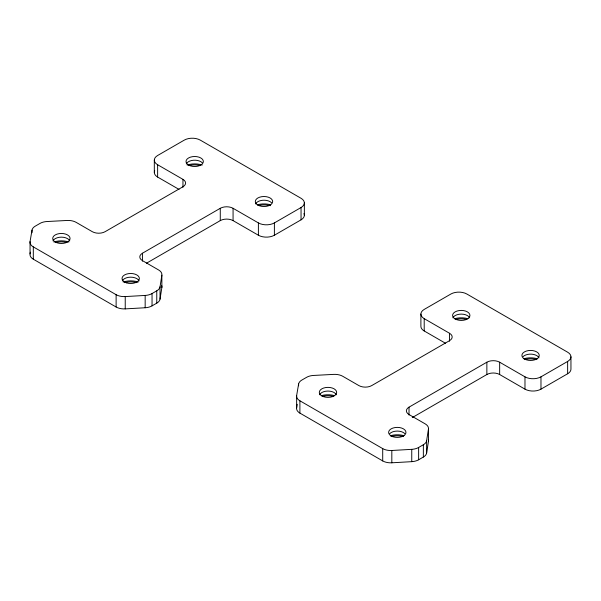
<?xml version="1.0" encoding="UTF-8"?>
<svg xmlns="http://www.w3.org/2000/svg" width="601" height="601" viewBox="0 0 601 601"><rect width="100%" height="100%" fill="white"/><g stroke="black" fill="none" stroke-linecap="round" stroke-linejoin="round"><path stroke-width="0.9" d="M157.627 164.742L182.952 179.361A9.045 5.221 0 0 1 182.952 186.753L105.107 231.693A9.045 5.221 0 0 1 92.314 231.693L76.147 222.355A11.314 6.528 0 0 0 67.124 220.469L46.976 221.529A11.314 6.528 0 0 0 39.997 223.414L35.286 226.141A11.314 6.528 0 0 0 32.026 230.115L30.05 241.617L30.05 253.93A11.314 6.528 0 0 0 33.31 259.196L116.121 307.006A11.314 6.528 0 0 0 125.233 308.884L145.164 307.75A11.314 6.528 0 0 0 152.045 305.864L156.763 303.144A11.314 6.528 0 0 0 160.031 299.118L160.031 286.805L161.864 275.168A11.314 6.528 0 0 0 158.596 269.962L142.429 260.624A9.045 5.221 0 0 1 142.429 253.239L220.274 208.299A9.045 5.221 0 0 1 233.068 208.299L258.392 222.918A11.314 6.528 0 0 0 274.387 222.918L301.048 207.525A11.314 6.528 0 0 0 301.048 198.292L200.276 140.116A11.314 6.528 0 0 0 184.282 140.116L157.627 155.501A11.314 6.528 0 0 0 157.627 164.742L157.627 177.055L178.993 189.39M160.031 299.118L161.864 287.481L161.864 275.168M424.208 318.65L449.54 333.277A9.045 5.221 0 0 1 449.54 340.662L371.696 385.602A9.045 5.221 0 0 1 358.902 385.602L342.735 376.271A11.314 6.528 0 0 0 333.713 374.385L313.564 375.445A11.314 6.528 0 0 0 306.585 377.33L301.867 380.05A11.314 6.528 0 0 0 298.614 384.024L296.639 395.533L296.639 407.846A11.314 6.528 0 0 0 299.899 413.105L382.709 460.922A11.314 6.528 0 0 0 391.822 462.8L411.753 461.658A11.314 6.528 0 0 0 418.634 459.78L423.352 457.053A11.314 6.528 0 0 0 426.62 453.026L426.62 440.713L428.453 429.084A11.314 6.528 0 0 0 425.185 423.87L409.018 414.54A9.045 5.221 0 0 1 409.018 407.155L486.863 362.208A9.045 5.221 0 0 1 499.656 362.208L524.981 376.835A11.314 6.528 0 0 0 540.975 376.835L567.637 361.441A11.314 6.528 0 0 0 567.637 352.201L466.864 294.024A11.314 6.528 0 0 0 450.87 294.024L424.208 309.417A11.314 6.528 0 0 0 424.208 318.65L424.208 330.963L445.581 343.306M426.62 453.026L428.453 441.397L428.453 429.084M30.05 253.93L30.35 252.165M296.639 407.846L297.247 404.308M146.486 263.208L220.274 220.612A9.045 5.221 0 0 1 233.068 220.612L258.392 235.231A11.314 6.528 0 0 0 274.387 235.231L301.048 219.838A11.314 6.528 0 0 0 303.978 213.528M30.05 241.617A11.314 6.528 0 0 0 33.31 246.883L116.121 294.693A11.314 6.528 0 0 0 125.233 296.571L145.164 295.437A11.314 6.528 0 0 0 152.045 293.551L156.763 290.831A11.314 6.528 0 0 0 160.031 286.805M412.263 417.59L486.863 374.521A9.045 5.221 0 0 1 499.656 374.521L524.981 389.147A11.314 6.528 0 0 0 540.975 389.147L567.637 373.754A11.314 6.528 0 0 0 570.95 369.134L570.95 356.821M296.639 395.533A11.314 6.528 0 0 0 299.899 400.792L382.709 448.609A11.314 6.528 0 0 0 391.822 450.487L411.753 449.345A11.314 6.528 0 0 0 418.634 447.467L423.352 444.74A11.314 6.528 0 0 0 426.62 440.713M567.637 361.441L567.637 373.754M540.975 376.835L540.975 389.147M524.981 376.835L524.981 389.147M499.656 362.208L499.656 374.521M486.863 362.208L486.863 374.521M449.54 333.277L449.54 341.188M423.352 444.74L423.352 457.053M420.895 314.038L420.895 326.351A11.314 6.528 0 0 0 424.208 330.963M418.634 447.467L418.634 459.78M411.753 449.345L411.753 461.658M409.018 407.155L409.018 415.066M391.822 450.487L391.822 462.8M382.709 448.609L382.709 460.922M304.361 202.905L304.361 215.218M301.048 207.525L301.048 219.838M299.899 400.792L299.899 413.105M298.614 384.024L298.614 385.782M274.387 222.918L274.387 235.231M258.392 222.918L258.392 235.231M233.068 208.299L233.068 220.612M220.274 208.299L220.274 220.612M182.952 179.361L182.952 187.279M156.763 290.831L156.763 303.144M154.314 160.121L154.314 172.434M152.045 293.551L152.045 305.864M145.164 295.437L145.164 307.75M142.429 253.239L142.429 261.157M125.233 296.571L125.233 308.884M116.121 294.693L116.121 307.006M33.31 246.883L33.31 259.196M32.026 230.115L32.026 232.752M428.273 439.496A11.314 6.528 0 0 1 428.453 441.397M452.891 317.816A8.669 5.003 0 0 1 461.267 314.105A8.669 5.003 0 0 1 469.644 317.816M389.779 433.584A8.669 5.003 0 0 1 404.796 433.584M523.073 356.626A8.669 5.003 0 0 1 531.712 354.169A8.669 5.003 0 0 1 538.954 357.835M319.597 394.774A8.669 5.003 0 0 1 327.973 391.063A8.669 5.003 0 0 1 336.35 394.774M455.731 319.401A15.461 8.925 0 0 1 466.804 319.401M322.436 396.352A15.461 8.925 0 0 1 333.51 396.352M390.996 436.551A15.461 8.925 0 0 1 403.579 436.551M524.29 359.601A15.461 8.925 0 0 1 536.873 359.601M454.596 318.695A15.078 8.707 0 0 1 467.939 318.695M523.907 358.714A15.078 8.707 0 0 1 537.256 358.714M321.302 395.646A15.078 8.707 0 0 1 334.652 395.646M390.612 435.665A15.078 8.707 0 0 1 403.962 435.665M157.627 177.055A11.314 6.528 0 0 1 154.697 170.737M161.684 285.588A11.314 6.528 0 0 1 161.864 287.481M186.302 163.908A8.669 5.003 0 0 1 193.552 160.234A8.669 5.003 0 0 1 202.191 162.698M122.326 280.877A8.669 5.003 0 0 1 130.702 277.166A8.669 5.003 0 0 1 139.079 280.877M255.62 203.919A8.669 5.003 0 0 1 262.862 200.253A8.669 5.003 0 0 1 271.502 202.717M53.008 240.858A8.669 5.003 0 0 1 61.385 237.147A8.669 5.003 0 0 1 69.761 240.858M189.142 165.485A15.461 8.925 0 0 1 200.216 165.485M55.848 242.443A15.461 8.925 0 0 1 66.921 242.443M124.415 282.643A15.461 8.925 0 0 1 136.99 282.643M258.453 205.504A15.461 8.925 0 0 1 270.285 205.685M187.136 165.05A15.078 8.707 0 0 1 202.221 165.05M257.318 204.798A15.078 8.707 0 0 1 270.668 204.798M53.85 242A15.078 8.707 0 0 1 68.927 242M123.16 282.019A15.078 8.707 0 0 1 138.238 282.019M455.137 318.958A8.669 5.003 0 0 0 469.644 316.712A8.669 5.003 0 0 0 459.021 310.582A8.669 5.003 0 0 0 455.137 318.958M321.843 395.916A8.669 5.003 0 0 0 336.35 393.67A8.669 5.003 0 0 0 325.727 387.54A8.669 5.003 0 0 0 321.843 395.916M524.448 358.977A8.669 5.003 0 0 0 538.954 356.731A8.669 5.003 0 0 0 528.339 350.601A8.669 5.003 0 0 0 524.448 358.977M392.949 436.724A8.669 5.003 0 0 0 405.96 432.389A8.669 5.003 0 0 0 392.949 428.055A8.669 5.003 0 0 0 392.949 436.724M188.549 165.042A8.669 5.003 0 0 0 203.055 162.803A8.669 5.003 0 0 0 192.433 156.673A8.669 5.003 0 0 0 188.549 165.042M55.254 242A8.669 5.003 0 0 0 69.761 239.754A8.669 5.003 0 0 0 59.146 233.624A8.669 5.003 0 0 0 55.254 242M257.859 205.061A8.669 5.003 0 0 0 272.366 202.822A8.669 5.003 0 0 0 261.751 196.685A8.669 5.003 0 0 0 257.859 205.061M126.368 282.816A8.669 5.003 0 0 0 139.372 278.481A8.669 5.003 0 0 0 126.368 274.146A8.669 5.003 0 0 0 126.368 282.816"/></g></svg>
